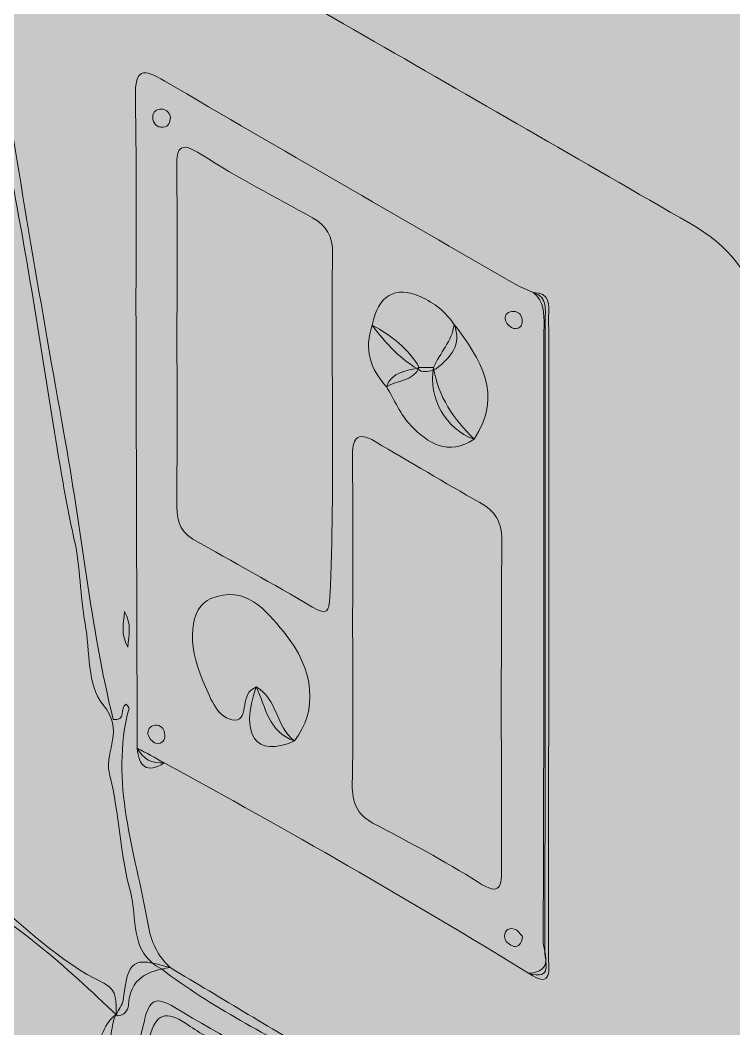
# Model space of a CAD drawing. Header units: inches. Extents: x -8 to 10100, y -1893 to 1161.
# Drawn here: x 733.8 to 784.5, y 130.5 to 202.2 of the extents above; entities that cross this region are included whole.
import ezdxf

# ---------------------------------------------------------------- set-up
doc = ezdxf.new("R2010")
doc.units = ezdxf.units.IN
doc.header["$MEASUREMENT"] = 0
doc.layers.add('Layer 10', color=7, linetype='Continuous')

# ---------------------------------------------------------------- blocks, each defined once
blk = doc.blocks.new('block 327')
at = {"layer": 'Layer 10', "true_color": 0xfefefe}
h = blk.add_hatch(color=7, dxfattribs=at)
h.dxf.hatch_style = 2
edge = h.paths.add_edge_path()
edge.add_spline(control_points=[(652.8, -36), (652.8, 48.375), (652.806, 132.75), (652.755, 217.124), (652.754, 218.733), (653.251, 218.91), (654.644, 218.909), (720.306, 218.876), (785.969, 218.874), (851.632, 218.916), (853.109, 218.917), (853.48, 218.61), (853.479, 217.089), (853.435, 133.351), (853.433, 49.613), (853.49, -34.125), (853.492, -35.858), (853.024, -36.04), (851.476, -36.039), (785.254, -35.994), (719.031, -36), (652.8, -36)], knot_values=[0, 0, 0, 0, 1, 1, 1, 2, 2, 2, 3, 3, 3, 4, 4, 4, 5, 5, 5, 6, 6, 6, 7, 7, 7, 7], degree=3, periodic=1)
at = {"layer": 'Layer 10', "true_color": 0x75767b}
h = blk.add_hatch(color=8, dxfattribs=at)
h.dxf.hatch_style = 2
edge = h.paths.add_edge_path()
edge.add_spline(control_points=[(819.936, 165.666), (826.703, 161.77), (833.469, 157.874), (840.237, 153.978), (842.421, 152.721), (843.306, 150.629), (843.872, 148.33), (840.572, 148.301), (838.178, 146.151), (835.449, 144.768), (833.366, 143.712), (831.664, 141.785), (829.054, 141.9), (828.846, 142.044), (828.716, 142.24), (828.659, 142.485), (828.622, 142.724), (828.635, 142.962), (828.689, 143.197), (829.651, 146.251), (829.542, 146.62), (826.788, 148.18), (823.107, 150.265), (819.512, 152.498), (815.786, 154.504), (813.921, 155.508), (813.773, 155.449), (813.742, 153.444), (813.699, 150.651), (813.75, 147.856), (813.724, 145.063), (813.712, 143.811), (814.215, 142.964), (815.274, 142.315), (817.111, 141.19), (819.083, 140.292), (820.828, 139.007), (821.015, 138.832), (821.159, 138.629), (821.271, 138.4), (821.478, 135.829), (820.482, 134.466), (818.086, 134.032), (817.214, 134.211), (816.438, 134.627), (815.711, 135.109), (814.273, 136.061), (813.766, 135.623), (813.776, 133.993), (813.807, 128.985), (813.788, 123.978), (813.787, 118.97), (813.787, 118.255), (813.877, 117.526), (813.772, 116.826), (813.239, 113.252), (814.15, 110.416), (817.69, 108.851), (818.216, 108.345), (818.686, 107.804), (818.897, 107.085), (819.168, 99.261), (819.214, 91.436), (818.883, 83.613), (817.745, 81.894), (816.887, 83.113), (815.986, 83.887), (815.087, 85.595), (813.681, 86.683), (811.87, 87.32), (809.665, 88.094), (807.845, 89.582), (805.811, 90.677), (804.872, 91.183), (803.976, 91.636), (802.878, 91.441), (797.355, 93.96), (792.326, 97.355), (787.082, 100.369), (785.794, 101.109), (784.241, 101.529), (783.419, 102.951), (782.246, 104.618), (780.396, 105.347), (778.725, 106.313), (777.648, 106.936), (776.415, 107.342), (775.842, 108.596), (775.535, 109.722), (776.006, 110.758), (776.244, 111.813), (776.548, 113.162), (776.577, 114.449), (775.745, 115.635), (775.102, 116.749), (773.887, 117.106), (772.9, 117.753), (772.246, 118.182), (771.394, 118.358), (771.2, 119.282), (771.37, 119.993), (771.24, 120.336), (770.455, 119.87), (769.794, 119.723), (769.257, 120.167), (768.64, 120.237), (764.169, 122.7), (759.935, 125.576), (755.339, 127.821), (751.452, 130.031), (747.428, 132.011), (743.858, 134.749), (741.545, 135.93), (742.177, 138.384), (741.648, 140.253), (740.892, 142.925), (740.874, 145.784), (740.19, 148.505), (740.112, 148.813), (740.212, 148.429), (740.146, 148.74), (739.819, 150.283), (741.264, 151.731), (739.694, 153.544), (738.561, 154.854), (738.804, 157.344), (738.433, 159.308), (738.061, 161.277), (738.121, 163.294), (737.668, 165.25), (737.216, 167.197), (736.877, 169.172), (736.552, 171.139), (735.511, 177.442), (734.584, 183.765), (733.384, 190.04), (732.066, 196.934), (731.106, 203.886), (729.88, 210.795), (729.718, 211.709), (729.037, 212.101), (728.645, 212.765), (728.504, 213.014), (728.494, 213.268), (728.613, 213.527), (729.255, 213.525), (729.868, 213.53), (730.348, 214.101), (731.76, 215.782), (733.276, 215.508), (735.016, 214.501), (750.48, 205.544), (765.976, 196.642), (781.451, 187.704), (784.039, 186.209), (785.942, 184.165), (786.265, 181.012), (786.898, 180.076), (786.716, 179.015), (786.717, 177.985), (786.718, 153.834), (786.719, 129.683), (786.72, 105.532), (786.721, 129.48), (786.72, 153.427), (786.724, 177.374), (786.725, 178.487), (786.581, 179.652), (787.69, 180.416), (789.719, 182.378), (791.68, 182.297), (794.098, 180.8), (800.191, 177.029), (806.443, 173.516), (812.631, 169.899), (813.223, 169.205), (812.901, 168.41), (812.903, 167.64), (812.909, 164.976), (815.32, 163.568), (817.657, 164.849), (818.374, 165.242), (818.902, 166.156), (819.936, 165.666)], knot_values=[0, 0, 0, 0, 1, 1, 1, 2, 2, 2, 3, 3, 3, 4, 4, 4, 5, 5, 5, 6, 6, 6, 7, 7, 7, 8, 8, 8, 9, 9, 9, 10, 10, 10, 11, 11, 11, 12, 12, 12, 13, 13, 13, 14, 14, 14, 15, 15, 15, 16, 16, 16, 17, 17, 17, 18, 18, 18, 19, 19, 19, 20, 20, 20, 21, 21, 21, 22, 22, 22, 23, 23, 23, 24, 24, 24, 25, 25, 25, 26, 26, 26, 27, 27, 27, 28, 28, 28, 29, 29, 29, 30, 30, 30, 31, 31, 31, 32, 32, 32, 33, 33, 33, 34, 34, 34, 35, 35, 35, 36, 36, 36, 37, 37, 37, 38, 38, 38, 39, 39, 39, 40, 40, 40, 41, 41, 41, 42, 42, 42, 43, 43, 43, 44, 44, 44, 45, 45, 45, 46, 46, 46, 47, 47, 47, 48, 48, 48, 49, 49, 49, 50, 50, 50, 51, 51, 51, 52, 52, 52, 53, 53, 53, 54, 54, 54, 55, 55, 55, 56, 56, 56, 57, 57, 57, 58, 58, 58, 59, 59, 59, 60, 60, 60, 61, 61, 61, 61], degree=3, periodic=1)
at = {"layer": 'Layer 10', "true_color": 0x6c6d71}
h = blk.add_hatch(color=8, dxfattribs=at)
h.dxf.hatch_style = 2
edge = h.paths.add_edge_path()
edge.add_spline(control_points=[(728.653, 140.588), (729.157, 141.462), (729.119, 142.421), (729.119, 143.383), (729.111, 165.531), (729.103, 187.679), (729.127, 209.827), (729.128, 210.968), (728.901, 212.037), (728.65, 213.121), (729.999, 212.642), (730.518, 211.791), (730.62, 210.261), (730.857, 206.716), (731.767, 203.243), (732.347, 199.74), (733.834, 190.763), (735.302, 181.776), (736.932, 172.827), (738.164, 166.06), (738.795, 159.191), (740.424, 152.484), (741.371, 152.305), (740.872, 153.343), (741.357, 153.56), (741.425, 153.468), (741.574, 153.35), (741.555, 153.278), (740.147, 148.023), (742.002, 143.094), (742.878, 138.034), (743.122, 136.625), (743.565, 135.725), (744.471, 134.846), (742.882, 134.627), (741.602, 134.089), (741.517, 132.176), (741.5, 131.777), (741.192, 131.466), (740.732, 131.416), (737.04, 134.913), (733.329, 138.386), (728.653, 140.588)], knot_values=[0, 0, 0, 0, 1, 1, 1, 2, 2, 2, 3, 3, 3, 4, 4, 4, 5, 5, 5, 6, 6, 6, 7, 7, 7, 8, 8, 8, 9, 9, 9, 10, 10, 10, 11, 11, 11, 12, 12, 12, 13, 13, 13, 14, 14, 14, 14], degree=3, periodic=1)
at = {"layer": 'Layer 10', "true_color": 0xfaf9f9}
h = blk.add_hatch(color=7, dxfattribs=at)
h.dxf.hatch_style = 2
edge = h.paths.add_edge_path()
edge.add_spline(control_points=[(769.932, 134.449), (761.449, 139.675), (752.802, 144.618), (744.061, 149.398), (743.194, 149.338), (742.531, 149.651), (742.134, 150.452), (742.105, 160.518), (742.072, 170.585), (742.049, 180.651), (742.037, 186.005), (742.103, 191.36), (742.007, 196.712), (741.97, 198.764), (742.528, 198.772), (744.099, 197.85), (752.364, 192.997), (760.672, 188.219), (768.971, 183.424), (769.38, 183.187), (769.834, 183.029), (770.267, 182.835), (771.326, 182.494), (771.106, 181.598), (771.106, 180.83), (771.114, 165.871), (771.121, 150.911), (771.084, 135.951), (771.083, 135.313), (771.675, 133.89), (769.932, 134.449)], knot_values=[0, 0, 0, 0, 1, 1, 1, 2, 2, 2, 3, 3, 3, 4, 4, 4, 5, 5, 5, 6, 6, 6, 7, 7, 7, 8, 8, 8, 9, 9, 9, 10, 10, 10, 10], degree=3, periodic=1)
at = {"layer": 'Layer 10', "true_color": 0x494a4e}
h = blk.add_hatch(color=251, dxfattribs=at)
h.dxf.hatch_style = 2
edge = h.paths.add_edge_path()
edge.add_spline(control_points=[(744.497, 195.259), (744.463, 194.93), (744.386, 194.61), (743.988, 194.578), (743.499, 194.54), (743.257, 194.85), (743.238, 195.29), (743.221, 195.672), (743.532, 195.869), (743.86, 195.861), (744.192, 195.852), (744.434, 195.62), (744.497, 195.259)], knot_values=[0, 0, 0, 0, 1, 1, 1, 2, 2, 2, 3, 3, 3, 4, 4, 4, 4], degree=3, periodic=1)
at = {"layer": 'Layer 10', "true_color": 0xe1e0df}
h = blk.add_hatch(color=254, dxfattribs=at)
h.dxf.hatch_style = 2
edge = h.paths.add_edge_path()
edge.add_spline(control_points=[(744.96, 179.521), (744.96, 183.521), (744.979, 187.521), (744.95, 191.521), (744.94, 192.935), (744.977, 193.743), (746.715, 192.621), (749.245, 190.987), (751.94, 189.608), (754.578, 188.144), (755.595, 187.58), (756.027, 186.783), (756.009, 185.606), (755.888, 177.471), (756.194, 169.332), (755.824, 161.196), (755.775, 160.125), (755.62, 159.862), (754.596, 160.465), (751.787, 162.119), (748.927, 163.687), (746.094, 165.302), (745.039, 165.904), (744.939, 166.904), (744.948, 168.001), (744.98, 171.841), (744.96, 175.681), (744.96, 179.521)], knot_values=[0, 0, 0, 0, 1, 1, 1, 2, 2, 2, 3, 3, 3, 4, 4, 4, 5, 5, 5, 6, 6, 6, 7, 7, 7, 8, 8, 8, 9, 9, 9, 9], degree=3, periodic=1)
at = {"layer": 'Layer 10', "true_color": 0x4b6672}
h = blk.add_hatch(color=157, dxfattribs=at)
h.dxf.hatch_style = 2
edge = h.paths.add_edge_path()
edge.add_spline(control_points=[(758.834, 180.494), (759.225, 182.602), (760.454, 183.348), (762.286, 182.513), (763.231, 182.083), (764.057, 181.449), (764.646, 180.559), (765.232, 179.096), (764.39, 178.214), (763.366, 177.404), (763.03, 177.238), (762.674, 177.186), (762.304, 177.238), (760.879, 178.034), (759.785, 179.189), (758.834, 180.494)], knot_values=[0, 0, 0, 0, 1, 1, 1, 2, 2, 2, 3, 3, 3, 4, 4, 4, 5, 5, 5, 5], degree=3, periodic=1)
at = {"layer": 'Layer 10', "true_color": 0x78777c}
h = blk.add_hatch(color=8, dxfattribs=at)
h.dxf.hatch_style = 2
edge = h.paths.add_edge_path()
edge.add_spline(control_points=[(769.932, 134.449), (771.796, 134.523), (770.965, 135.969), (770.969, 136.767), (771.026, 149.243), (771.01, 161.72), (771.012, 174.197), (771.012, 176.277), (770.992, 178.356), (771.029, 180.435), (771.045, 181.34), (771.044, 182.2), (770.268, 182.835), (771.494, 182.822), (771.36, 181.921), (771.36, 181.132), (771.364, 165.96), (771.369, 150.788), (771.344, 135.616), (771.342, 134.818), (771.704, 133.252), (769.932, 134.449)], knot_values=[0, 0, 0, 0, 1, 1, 1, 2, 2, 2, 3, 3, 3, 4, 4, 4, 5, 5, 5, 6, 6, 6, 7, 7, 7, 7], degree=3, periodic=1)
at = {"layer": 'Layer 10', "true_color": 0x3e3e40}
h = blk.add_hatch(color=250, dxfattribs=at)
h.dxf.hatch_style = 2
edge = h.paths.add_edge_path()
edge.add_spline(control_points=[(768.754, 181.476), (769.101, 181.501), (769.37, 181.374), (769.453, 181.023), (769.56, 180.57), (769.379, 180.212), (768.895, 180.269), (768.666, 180.296), (768.377, 180.603), (768.29, 180.846), (768.179, 181.155), (768.363, 181.439), (768.754, 181.476)], knot_values=[0, 0, 0, 0, 1, 1, 1, 2, 2, 2, 3, 3, 3, 4, 4, 4, 4], degree=3, periodic=1)
at = {"layer": 'Layer 10', "true_color": 0xce8253}
h = blk.add_hatch(color=23, dxfattribs=at)
h.dxf.hatch_style = 2
edge = h.paths.add_edge_path()
edge.add_spline(control_points=[(762.166, 177.497), (761.704, 176.509), (760.617, 176.584), (759.84, 176.133), (758.673, 177.394), (758.225, 178.822), (758.834, 180.494), (760.187, 179.764), (761.387, 178.865), (762.166, 177.497)], knot_values=[0, 0, 0, 0, 1, 1, 1, 2, 2, 2, 3, 3, 3, 3], degree=3, periodic=1)
at = {"layer": 'Layer 10', "true_color": 0xdf7c88}
h = blk.add_hatch(color=243, dxfattribs=at)
h.dxf.hatch_style = 2
edge = h.paths.add_edge_path()
edge.add_spline(control_points=[(763.18, 177.494), (763.633, 178.532), (764.499, 179.372), (764.646, 180.558), (766.541, 178.084), (768.159, 175.561), (766.06, 172.394), (764.06, 173.085), (762.776, 175.359), (763.18, 177.494)], knot_values=[0, 0, 0, 0, 1, 1, 1, 2, 2, 2, 3, 3, 3, 3], degree=3, periodic=1)
at = {"layer": 'Layer 10', "true_color": 0xded9d6}
h = blk.add_hatch(color=254, dxfattribs=at)
h.dxf.hatch_style = 2
edge = h.paths.add_edge_path()
edge.add_spline(control_points=[(763.18, 177.494), (763.491, 175.427), (764.638, 173.832), (766.06, 172.393), (764.241, 171.202), (762.79, 172.098), (761.576, 173.364), (760.838, 174.133), (760.409, 175.2), (759.84, 176.133), (760.236, 177.235), (761.279, 177.233), (762.166, 177.497), (762.504, 177.496), (762.842, 177.495), (763.18, 177.494)], knot_values=[0, 0, 0, 0, 1, 1, 1, 2, 2, 2, 3, 3, 3, 4, 4, 4, 5, 5, 5, 5], degree=3, periodic=1)
at = {"layer": 'Layer 10', "true_color": 0xe1e0df}
h = blk.add_hatch(color=254, dxfattribs=at)
h.dxf.hatch_style = 2
edge = h.paths.add_edge_path()
edge.add_spline(control_points=[(757.438, 159.36), (757.439, 163.279), (757.46, 167.199), (757.427, 171.118), (757.416, 172.378), (757.673, 173.036), (759.034, 172.236), (761.508, 170.782), (763.97, 169.307), (766.47, 167.9), (767.552, 167.291), (768.045, 166.54), (768.035, 165.231), (767.977, 157.473), (767.999, 149.714), (768.012, 141.955), (768.014, 140.667), (767.995, 139.862), (766.355, 140.911), (763.949, 142.45), (761.407, 143.782), (758.881, 145.123), (757.725, 145.736), (757.392, 146.587), (757.413, 147.842), (757.478, 151.68), (757.437, 155.52), (757.438, 159.36)], knot_values=[0, 0, 0, 0, 1, 1, 1, 2, 2, 2, 3, 3, 3, 4, 4, 4, 5, 5, 5, 6, 6, 6, 7, 7, 7, 8, 8, 8, 9, 9, 9, 9], degree=3, periodic=1)
at = {"layer": 'Layer 10', "true_color": 0x3e646f}
h = blk.add_hatch(color=157, dxfattribs=at)
h.dxf.hatch_style = 2
edge = h.paths.add_edge_path()
edge.add_spline(control_points=[(750.589, 154.806), (750.523, 154.763), (750.46, 154.711), (750.389, 154.678), (749.4, 154.222), (750.164, 152.205), (748.856, 152.468), (747.755, 152.689), (747.28, 154.14), (746.8, 155.233), (745.649, 157.852), (745.824, 160.45), (747.376, 161.078), (749.815, 162.066), (751.237, 160.286), (752.543, 158.703), (754.759, 156.013), (754.98, 153.086), (753.297, 150.955), (751.458, 151.58), (751.26, 153.359), (750.589, 154.806)], knot_values=[0, 0, 0, 0, 1, 1, 1, 2, 2, 2, 3, 3, 3, 4, 4, 4, 5, 5, 5, 6, 6, 6, 7, 7, 7, 7], degree=3, periodic=1)
at = {"layer": 'Layer 10', "true_color": 0x6c6d71}
h = blk.add_hatch(color=8, dxfattribs=at)
h.dxf.hatch_style = 2
edge = h.paths.add_edge_path()
edge.add_spline(control_points=[(741.241, 160.162), (741.742, 159.199), (741.552, 158.548), (741.46, 157.628), (740.948, 158.561), (741.164, 159.211), (741.241, 160.162)], knot_values=[0, 0, 0, 0, 1, 1, 1, 2, 2, 2, 2], degree=3, periodic=1)
at = {"layer": 'Layer 10', "true_color": 0xdd825e}
h = blk.add_hatch(color=23, dxfattribs=at)
h.dxf.hatch_style = 2
edge = h.paths.add_edge_path()
edge.add_spline(control_points=[(750.589, 154.806), (752.089, 153.942), (751.992, 151.952), (753.302, 150.957), (750.534, 149.722), (749.401, 151.401), (750.589, 154.806)], knot_values=[0, 0, 0, 0, 1, 1, 1, 2, 2, 2, 2], degree=3, periodic=1)
at = {"layer": 'Layer 10', "true_color": 0x555558}
h = blk.add_hatch(color=251, dxfattribs=at)
h.dxf.hatch_style = 2
edge = h.paths.add_edge_path()
edge.add_spline(control_points=[(743.423, 152.085), (743.798, 152.083), (744.017, 151.855), (744.081, 151.524), (744.172, 151.051), (743.94, 150.708), (743.456, 150.8), (743.228, 150.844), (742.944, 151.186), (742.898, 151.433), (742.846, 151.713), (743.03, 152.039), (743.423, 152.085)], knot_values=[0, 0, 0, 0, 1, 1, 1, 2, 2, 2, 3, 3, 3, 4, 4, 4, 4], degree=3, periodic=1)
at = {"layer": 'Layer 10', "true_color": 0x6c6d71}
h = blk.add_hatch(color=8, dxfattribs=at)
h.dxf.hatch_style = 2
edge = h.paths.add_edge_path()
edge.add_spline(control_points=[(742.134, 150.452), (742.776, 150.1), (743.418, 149.749), (744.061, 149.398), (742.798, 148.614), (742.255, 149.148), (742.134, 150.452)], knot_values=[0, 0, 0, 0, 1, 1, 1, 2, 2, 2, 2], degree=3, periodic=1)
at = {"layer": 'Layer 10', "true_color": 0xfefefe}
h = blk.add_hatch(color=7, dxfattribs=at)
h.dxf.hatch_style = 2
edge = h.paths.add_edge_path()
edge.add_spline(control_points=[(740.645, 131.514), (740.076, 130.596), (740.603, 129.194), (739.351, 128.576), (738.888, 128.416), (738.68, 127.947), (738.292, 127.694), (733.289, 125.969), (728.772, 123.228), (724.066, 120.882), (720.938, 118.532), (718.587, 119.267), (716.851, 122.655), (716.573, 123.198), (715.865, 123.458), (715.753, 123.831), (716.031, 123.207), (716.911, 122.745), (717.456, 122.001), (717.911, 121.381), (718.17, 120.71), (717.672, 120.027), (717.127, 119.28), (716.35, 119.192), (715.538, 119.552), (714.508, 120.009), (713.617, 120.709), (712.811, 121.462), (710.573, 123.55), (708.043, 125.266), (705.273, 126.424), (703.551, 127.145), (704.707, 128.784), (703.658, 129.515), (703.17, 130.498), (703.835, 130.987), (704.527, 131.371), (706.167, 132.279), (707.83, 133.159), (709.806, 132.995), (712.655, 132.032), (715.181, 132.958), (717.631, 134.333), (717.802, 135.968), (718.743, 136.922), (720.212, 137.601), (721.647, 138.263), (723.038, 139.073), (724.327, 139.988), (725.713, 140.973), (727.085, 141.293), (728.653, 140.588), (729.724, 141.112), (730.529, 140.738), (731.412, 140.015), (734.103, 137.808), (736.561, 135.27), (739.758, 133.745), (740.812, 133.242), (740.592, 132.352), (740.645, 131.514)], knot_values=[0, 0, 0, 0, 1, 1, 1, 2, 2, 2, 3, 3, 3, 4, 4, 4, 5, 5, 5, 6, 6, 6, 7, 7, 7, 8, 8, 8, 9, 9, 9, 10, 10, 10, 11, 11, 11, 12, 12, 12, 13, 13, 13, 14, 14, 14, 15, 15, 15, 16, 16, 16, 17, 17, 17, 18, 18, 18, 19, 19, 19, 20, 20, 20, 20], degree=3, periodic=1)
at = {"layer": 'Layer 10', "true_color": 0x474849}
h = blk.add_hatch(color=251, dxfattribs=at)
h.dxf.hatch_style = 2
edge = h.paths.add_edge_path()
edge.add_spline(control_points=[(769.498, 137.071), (769.446, 136.551), (769.22, 136.277), (768.88, 136.359), (768.627, 136.42), (768.291, 136.696), (768.242, 136.929), (768.147, 137.374), (768.434, 137.72), (768.92, 137.591), (769.17, 137.524), (769.353, 137.209), (769.498, 137.071)], knot_values=[0, 0, 0, 0, 1, 1, 1, 2, 2, 2, 3, 3, 3, 4, 4, 4, 4], degree=3, periodic=1)
at = {"layer": 'Layer 10', "true_color": 0x313132}
h = blk.add_hatch(color=250, dxfattribs=at)
h.dxf.hatch_style = 2
edge = h.paths.add_edge_path()
edge.add_spline(control_points=[(740.645, 131.514), (740.813, 131.855), (741.085, 132.181), (741.131, 132.537), (741.501, 135.428), (741.787, 135.637), (744.471, 134.846), (748.169, 132.632), (751.867, 130.419), (755.564, 128.205), (756.537, 127.306), (756.841, 126.484), (755.298, 125.875), (752.569, 126.224), (750.615, 128.189), (748.245, 129.294), (747.31, 129.73), (746.432, 130.311), (745.569, 130.888), (744.229, 131.784), (743.425, 131.603), (743.02, 129.913), (741.548, 123.774), (739.916, 117.674), (738.502, 111.519), (738.188, 110.155), (738.636, 109.435), (739.79, 108.833), (741.419, 107.983), (742.963, 106.977), (744.548, 106.046), (748.825, 103.594), (753.071, 101.089), (757.332, 98.609), (758.217, 98.094), (759.188, 97.658), (759.651, 96.639), (759.477, 95.271), (760.468, 94.749), (761.386, 94.08), (762.139, 93.532), (763.242, 92.708), (761.235, 92.274), (756.955, 93.876), (753.343, 96.695), (749.338, 98.801), (744.693, 101.244), (740.317, 104.117), (736.136, 107.293), (735.46, 107.897), (735.061, 108.657), (734.874, 109.537), (734.655, 111.343), (735.599, 112.922), (735.87, 114.634), (736.238, 115.916), (736.397, 117.247), (736.751, 118.533), (736.956, 119.226), (737.154, 119.92), (737.273, 120.635), (737.568, 121.692), (737.603, 122.793), (737.816, 123.864), (738.227, 125.396), (738.404, 126.981), (738.861, 128.503), (739.569, 129.438), (739.588, 130.785), (740.645, 131.514)], knot_values=[0, 0, 0, 0, 1, 1, 1, 2, 2, 2, 3, 3, 3, 4, 4, 4, 5, 5, 5, 6, 6, 6, 7, 7, 7, 8, 8, 8, 9, 9, 9, 10, 10, 10, 11, 11, 11, 12, 12, 12, 13, 13, 13, 14, 14, 14, 15, 15, 15, 16, 16, 16, 17, 17, 17, 18, 18, 18, 19, 19, 19, 20, 20, 20, 21, 21, 21, 22, 22, 22, 23, 23, 23, 23], degree=3, periodic=1)
at = {"layer": 'Layer 10', "true_color": 0xe9e9e8}
h = blk.add_hatch(color=254, dxfattribs=at)
h.dxf.hatch_style = 2
edge = h.paths.add_edge_path()
edge.add_spline(control_points=[(767.459, 118.919), (767.463, 118.803), (767.487, 118.69), (767.529, 118.582), (767.916, 118.294), (768.379, 118.003), (768.136, 117.434), (767.885, 116.847), (767.352, 117.02), (766.894, 117.135), (766.347, 117.273), (765.847, 117.534), (765.358, 117.807), (759.992, 120.799), (754.674, 123.873), (749.435, 127.082), (748.584, 127.603), (747.829, 128.157), (746.83, 127.496), (744.179, 127.995), (744.166, 127.998), (743.629, 125.361), (742.852, 121.542), (741.517, 117.863), (740.879, 114.001), (740.648, 112.605), (740.871, 111.761), (742.093, 111.029), (748.103, 107.431), (754.164, 103.921), (760.196, 100.363), (762.077, 99.254), (764.212, 98.47), (765.719, 96.766), (765.643, 96.185), (765.446, 95.649), (765.675, 95.005), (766.05, 93.951), (765.293, 93.699), (764.437, 93.632), (763.581, 93.716), (762.872, 94.051), (762.406, 94.806), (762.071, 96.04), (761.211, 96.808), (760.172, 97.487), (755.828, 100.323), (751.265, 102.778), (746.736, 105.293), (746.008, 105.697), (745.284, 105.963), (744.469, 105.567), (742.52, 106.64), (740.596, 107.761), (738.613, 108.766), (737.513, 109.323), (737.479, 110.019), (737.753, 111.101), (739.433, 117.746), (741.075, 124.401), (742.642, 131.073), (742.999, 132.589), (743.433, 132.842), (744.815, 132.008), (748.154, 129.992), (751.586, 128.131), (754.981, 126.208), (759.14, 123.778), (763.3, 121.349), (767.459, 118.919)], knot_values=[0, 0, 0, 0, 1, 1, 1, 2, 2, 2, 3, 3, 3, 4, 4, 4, 5, 5, 5, 6, 6, 6, 7, 7, 7, 8, 8, 8, 9, 9, 9, 10, 10, 10, 11, 11, 11, 12, 12, 12, 13, 13, 13, 14, 14, 14, 15, 15, 15, 16, 16, 16, 17, 17, 17, 18, 18, 18, 19, 19, 19, 20, 20, 20, 21, 21, 21, 22, 22, 22, 23, 23, 23, 23], degree=3, periodic=1)
at = {"layer": 'Layer 10', "lineweight": 0}
for points, knots in [([(652.8, -36), (652.8, 48.375), (652.806, 132.75), (652.755, 217.124), (652.754, 218.733), (653.251, 218.91), (654.644, 218.909), (720.306, 218.876), (785.969, 218.874), (851.632, 218.916), (853.109, 218.917), (853.48, 218.61), (853.479, 217.089), (853.435, 133.351), (853.433, 49.613), (853.49, -34.125), (853.492, -35.858), (853.024, -36.04), (851.476, -36.039), (785.254, -35.994), (719.031, -36), (652.8, -36)], [0, 0, 0, 0, 1, 1, 1, 2, 2, 2, 3, 3, 3, 4, 4, 4, 5, 5, 5, 6, 6, 6, 7, 7, 7, 7]), ([(819.936, 165.666), (826.703, 161.77), (833.469, 157.874), (840.237, 153.978), (842.421, 152.721), (843.306, 150.629), (843.872, 148.33), (840.572, 148.301), (838.178, 146.151), (835.449, 144.768), (833.366, 143.712), (831.664, 141.785), (829.054, 141.9), (828.846, 142.044), (828.716, 142.24), (828.659, 142.485), (828.622, 142.724), (828.635, 142.962), (828.689, 143.197), (829.651, 146.251), (829.542, 146.62), (826.788, 148.18), (823.107, 150.265), (819.512, 152.498), (815.786, 154.504), (813.921, 155.508), (813.773, 155.449), (813.742, 153.444), (813.699, 150.651), (813.75, 147.856), (813.724, 145.063), (813.712, 143.811), (814.215, 142.964), (815.274, 142.315), (817.111, 141.19), (819.083, 140.292), (820.828, 139.007), (821.015, 138.832), (821.159, 138.629), (821.271, 138.4), (821.478, 135.829), (820.482, 134.466), (818.086, 134.032), (817.214, 134.211), (816.438, 134.627), (815.711, 135.109), (814.273, 136.061), (813.766, 135.623), (813.776, 133.993), (813.807, 128.985), (813.788, 123.978), (813.787, 118.97), (813.787, 118.255), (813.877, 117.526), (813.772, 116.826), (813.239, 113.252), (814.15, 110.416), (817.69, 108.851), (818.216, 108.345), (818.686, 107.804), (818.897, 107.085), (819.168, 99.261), (819.214, 91.436), (818.883, 83.613), (817.745, 81.894), (816.887, 83.113), (815.986, 83.887), (815.087, 85.595), (813.681, 86.683), (811.87, 87.32), (809.665, 88.094), (807.845, 89.582), (805.811, 90.677), (804.872, 91.183), (803.976, 91.636), (802.878, 91.441), (797.355, 93.96), (792.326, 97.355), (787.082, 100.369), (785.794, 101.109), (784.241, 101.529), (783.419, 102.951), (782.246, 104.618), (780.396, 105.347), (778.725, 106.313), (777.648, 106.936), (776.415, 107.342), (775.842, 108.596), (775.535, 109.722), (776.006, 110.758), (776.244, 111.813), (776.548, 113.162), (776.577, 114.449), (775.745, 115.635), (775.102, 116.749), (773.887, 117.106), (772.9, 117.753), (772.246, 118.182), (771.394, 118.358), (771.2, 119.282), (771.37, 119.993), (771.24, 120.336), (770.455, 119.87), (769.794, 119.723), (769.257, 120.167), (768.64, 120.237), (764.169, 122.7), (759.935, 125.576), (755.339, 127.821), (751.452, 130.031), (747.428, 132.011), (743.858, 134.749), (741.545, 135.93), (742.177, 138.384), (741.648, 140.253), (740.892, 142.925), (740.874, 145.784), (740.19, 148.505), (740.112, 148.813), (740.212, 148.429), (740.146, 148.74), (739.819, 150.283), (741.264, 151.731), (739.694, 153.544), (738.561, 154.854), (738.804, 157.344), (738.433, 159.308), (738.061, 161.277), (738.121, 163.294), (737.668, 165.25), (737.216, 167.197), (736.877, 169.172), (736.552, 171.139), (735.511, 177.442), (734.584, 183.765), (733.384, 190.04), (732.066, 196.934), (731.106, 203.886), (729.88, 210.795), (729.718, 211.709), (729.037, 212.101), (728.645, 212.765), (728.504, 213.014), (728.494, 213.268), (728.613, 213.527), (729.255, 213.525), (729.868, 213.53), (730.348, 214.101), (731.76, 215.782), (733.276, 215.508), (735.016, 214.501), (750.48, 205.544), (765.976, 196.642), (781.451, 187.704), (784.039, 186.209), (785.942, 184.165), (786.265, 181.012), (786.898, 180.076), (786.716, 179.015), (786.717, 177.985), (786.718, 153.834), (786.719, 129.683), (786.72, 105.532), (786.721, 129.48), (786.72, 153.427), (786.724, 177.374), (786.725, 178.487), (786.581, 179.652), (787.69, 180.416), (789.719, 182.378), (791.68, 182.297), (794.098, 180.8), (800.191, 177.029), (806.443, 173.516), (812.631, 169.899), (813.223, 169.205), (812.901, 168.41), (812.903, 167.64), (812.909, 164.976), (815.32, 163.568), (817.657, 164.849), (818.374, 165.242), (818.902, 166.156), (819.936, 165.666)], [0, 0, 0, 0, 1, 1, 1, 2, 2, 2, 3, 3, 3, 4, 4, 4, 5, 5, 5, 6, 6, 6, 7, 7, 7, 8, 8, 8, 9, 9, 9, 10, 10, 10, 11, 11, 11, 12, 12, 12, 13, 13, 13, 14, 14, 14, 15, 15, 15, 16, 16, 16, 17, 17, 17, 18, 18, 18, 19, 19, 19, 20, 20, 20, 21, 21, 21, 22, 22, 22, 23, 23, 23, 24, 24, 24, 25, 25, 25, 26, 26, 26, 27, 27, 27, 28, 28, 28, 29, 29, 29, 30, 30, 30, 31, 31, 31, 32, 32, 32, 33, 33, 33, 34, 34, 34, 35, 35, 35, 36, 36, 36, 37, 37, 37, 38, 38, 38, 39, 39, 39, 40, 40, 40, 41, 41, 41, 42, 42, 42, 43, 43, 43, 44, 44, 44, 45, 45, 45, 46, 46, 46, 47, 47, 47, 48, 48, 48, 49, 49, 49, 50, 50, 50, 51, 51, 51, 52, 52, 52, 53, 53, 53, 54, 54, 54, 55, 55, 55, 56, 56, 56, 57, 57, 57, 58, 58, 58, 59, 59, 59, 60, 60, 60, 61, 61, 61, 61]), ([(728.653, 140.588), (729.157, 141.462), (729.119, 142.421), (729.119, 143.383), (729.111, 165.531), (729.103, 187.679), (729.127, 209.827), (729.128, 210.968), (728.901, 212.037), (728.65, 213.121), (729.999, 212.642), (730.518, 211.791), (730.62, 210.261), (730.857, 206.716), (731.767, 203.243), (732.347, 199.74), (733.834, 190.763), (735.302, 181.776), (736.932, 172.827), (738.164, 166.06), (738.795, 159.191), (740.424, 152.484), (741.371, 152.305), (740.872, 153.343), (741.357, 153.56), (741.425, 153.468), (741.574, 153.35), (741.555, 153.278), (740.147, 148.023), (742.002, 143.094), (742.878, 138.034), (743.122, 136.625), (743.565, 135.725), (744.471, 134.846), (742.882, 134.627), (741.602, 134.089), (741.517, 132.176), (741.5, 131.777), (741.192, 131.466), (740.732, 131.416), (737.04, 134.913), (733.329, 138.386), (728.653, 140.588)], [0, 0, 0, 0, 1, 1, 1, 2, 2, 2, 3, 3, 3, 4, 4, 4, 5, 5, 5, 6, 6, 6, 7, 7, 7, 8, 8, 8, 9, 9, 9, 10, 10, 10, 11, 11, 11, 12, 12, 12, 13, 13, 13, 14, 14, 14, 14]), ([(769.932, 134.449), (761.449, 139.675), (752.802, 144.618), (744.061, 149.398), (743.194, 149.338), (742.531, 149.651), (742.134, 150.452), (742.105, 160.518), (742.072, 170.585), (742.049, 180.651), (742.037, 186.005), (742.103, 191.36), (742.007, 196.712), (741.97, 198.764), (742.528, 198.772), (744.099, 197.85), (752.364, 192.997), (760.672, 188.219), (768.971, 183.424), (769.38, 183.187), (769.834, 183.029), (770.267, 182.835), (771.326, 182.494), (771.106, 181.598), (771.106, 180.83), (771.114, 165.871), (771.121, 150.911), (771.084, 135.951), (771.083, 135.313), (771.675, 133.89), (769.932, 134.449)], [0, 0, 0, 0, 1, 1, 1, 2, 2, 2, 3, 3, 3, 4, 4, 4, 5, 5, 5, 6, 6, 6, 7, 7, 7, 8, 8, 8, 9, 9, 9, 10, 10, 10, 10]), ([(744.497, 195.259), (744.463, 194.93), (744.386, 194.61), (743.988, 194.578), (743.499, 194.54), (743.257, 194.85), (743.238, 195.29), (743.221, 195.672), (743.532, 195.869), (743.86, 195.861), (744.192, 195.852), (744.434, 195.62), (744.497, 195.259)], [0, 0, 0, 0, 1, 1, 1, 2, 2, 2, 3, 3, 3, 4, 4, 4, 4]), ([(744.96, 179.521), (744.96, 183.521), (744.979, 187.521), (744.95, 191.521), (744.94, 192.935), (744.977, 193.743), (746.715, 192.621), (749.245, 190.987), (751.94, 189.608), (754.578, 188.144), (755.595, 187.58), (756.027, 186.783), (756.009, 185.606), (755.888, 177.471), (756.194, 169.332), (755.824, 161.196), (755.775, 160.125), (755.62, 159.862), (754.596, 160.465), (751.787, 162.119), (748.927, 163.687), (746.094, 165.302), (745.039, 165.904), (744.939, 166.904), (744.948, 168.001), (744.98, 171.841), (744.96, 175.681), (744.96, 179.521)], [0, 0, 0, 0, 1, 1, 1, 2, 2, 2, 3, 3, 3, 4, 4, 4, 5, 5, 5, 6, 6, 6, 7, 7, 7, 8, 8, 8, 9, 9, 9, 9]), ([(758.834, 180.494), (759.225, 182.602), (760.454, 183.348), (762.286, 182.513), (763.231, 182.083), (764.057, 181.449), (764.646, 180.559), (765.232, 179.096), (764.39, 178.214), (763.366, 177.404), (763.03, 177.238), (762.674, 177.186), (762.304, 177.238), (760.879, 178.034), (759.785, 179.189), (758.834, 180.494)], [0, 0, 0, 0, 1, 1, 1, 2, 2, 2, 3, 3, 3, 4, 4, 4, 5, 5, 5, 5]), ([(769.932, 134.449), (771.796, 134.523), (770.965, 135.969), (770.969, 136.767), (771.026, 149.243), (771.01, 161.72), (771.012, 174.197), (771.012, 176.277), (770.992, 178.356), (771.029, 180.435), (771.045, 181.34), (771.044, 182.2), (770.268, 182.835), (771.494, 182.822), (771.36, 181.921), (771.36, 181.132), (771.364, 165.96), (771.369, 150.788), (771.344, 135.616), (771.342, 134.818), (771.704, 133.252), (769.932, 134.449)], [0, 0, 0, 0, 1, 1, 1, 2, 2, 2, 3, 3, 3, 4, 4, 4, 5, 5, 5, 6, 6, 6, 7, 7, 7, 7]), ([(768.754, 181.476), (769.101, 181.501), (769.37, 181.374), (769.453, 181.023), (769.56, 180.57), (769.379, 180.212), (768.895, 180.269), (768.666, 180.296), (768.377, 180.603), (768.29, 180.846), (768.179, 181.155), (768.363, 181.439), (768.754, 181.476)], [0, 0, 0, 0, 1, 1, 1, 2, 2, 2, 3, 3, 3, 4, 4, 4, 4]), ([(762.166, 177.497), (761.704, 176.509), (760.617, 176.584), (759.84, 176.133), (758.673, 177.394), (758.225, 178.822), (758.834, 180.494), (760.187, 179.764), (761.387, 178.865), (762.166, 177.497)], [0, 0, 0, 0, 1, 1, 1, 2, 2, 2, 3, 3, 3, 3]), ([(763.18, 177.494), (763.633, 178.532), (764.499, 179.372), (764.646, 180.558), (766.541, 178.084), (768.159, 175.561), (766.06, 172.394), (764.06, 173.085), (762.776, 175.359), (763.18, 177.494)], [0, 0, 0, 0, 1, 1, 1, 2, 2, 2, 3, 3, 3, 3]), ([(763.18, 177.494), (763.491, 175.427), (764.638, 173.832), (766.06, 172.393), (764.241, 171.202), (762.79, 172.098), (761.576, 173.364), (760.838, 174.133), (760.409, 175.2), (759.84, 176.133), (760.236, 177.235), (761.279, 177.233), (762.166, 177.497), (762.504, 177.496), (762.842, 177.495), (763.18, 177.494)], [0, 0, 0, 0, 1, 1, 1, 2, 2, 2, 3, 3, 3, 4, 4, 4, 5, 5, 5, 5]), ([(757.438, 159.36), (757.439, 163.279), (757.46, 167.199), (757.427, 171.118), (757.416, 172.378), (757.673, 173.036), (759.034, 172.236), (761.508, 170.782), (763.97, 169.307), (766.47, 167.9), (767.552, 167.291), (768.045, 166.54), (768.035, 165.231), (767.977, 157.473), (767.999, 149.714), (768.012, 141.955), (768.014, 140.667), (767.995, 139.862), (766.355, 140.911), (763.949, 142.45), (761.407, 143.782), (758.881, 145.123), (757.725, 145.736), (757.392, 146.587), (757.413, 147.842), (757.478, 151.68), (757.437, 155.52), (757.438, 159.36)], [0, 0, 0, 0, 1, 1, 1, 2, 2, 2, 3, 3, 3, 4, 4, 4, 5, 5, 5, 6, 6, 6, 7, 7, 7, 8, 8, 8, 9, 9, 9, 9]), ([(750.589, 154.806), (750.523, 154.763), (750.46, 154.711), (750.389, 154.678), (749.4, 154.222), (750.164, 152.205), (748.856, 152.468), (747.755, 152.689), (747.28, 154.14), (746.8, 155.233), (745.649, 157.852), (745.824, 160.45), (747.376, 161.078), (749.815, 162.066), (751.237, 160.286), (752.543, 158.703), (754.759, 156.013), (754.98, 153.086), (753.297, 150.955), (751.458, 151.58), (751.26, 153.359), (750.589, 154.806)], [0, 0, 0, 0, 1, 1, 1, 2, 2, 2, 3, 3, 3, 4, 4, 4, 5, 5, 5, 6, 6, 6, 7, 7, 7, 7]), ([(741.241, 160.162), (741.742, 159.199), (741.552, 158.548), (741.46, 157.628), (740.948, 158.561), (741.164, 159.211), (741.241, 160.162)], [0, 0, 0, 0, 1, 1, 1, 2, 2, 2, 2]), ([(750.589, 154.806), (752.089, 153.942), (751.992, 151.952), (753.302, 150.957), (750.534, 149.722), (749.401, 151.401), (750.589, 154.806)], [0, 0, 0, 0, 1, 1, 1, 2, 2, 2, 2]), ([(743.423, 152.085), (743.798, 152.083), (744.017, 151.855), (744.081, 151.524), (744.172, 151.051), (743.94, 150.708), (743.456, 150.8), (743.228, 150.844), (742.944, 151.186), (742.898, 151.433), (742.846, 151.713), (743.03, 152.039), (743.423, 152.085)], [0, 0, 0, 0, 1, 1, 1, 2, 2, 2, 3, 3, 3, 4, 4, 4, 4]), ([(742.134, 150.452), (742.776, 150.1), (743.418, 149.749), (744.061, 149.398), (742.798, 148.614), (742.255, 149.148), (742.134, 150.452)], [0, 0, 0, 0, 1, 1, 1, 2, 2, 2, 2]), ([(740.645, 131.514), (740.076, 130.596), (740.603, 129.194), (739.351, 128.576), (738.888, 128.416), (738.68, 127.947), (738.292, 127.694), (733.289, 125.969), (728.772, 123.228), (724.066, 120.882), (720.938, 118.532), (718.587, 119.267), (716.851, 122.655), (716.573, 123.198), (715.865, 123.458), (715.753, 123.831), (716.031, 123.207), (716.911, 122.745), (717.456, 122.001), (717.911, 121.381), (718.17, 120.71), (717.672, 120.027), (717.127, 119.28), (716.35, 119.192), (715.538, 119.552), (714.508, 120.009), (713.617, 120.709), (712.811, 121.462), (710.573, 123.55), (708.043, 125.266), (705.273, 126.424), (703.551, 127.145), (704.707, 128.784), (703.658, 129.515), (703.17, 130.498), (703.835, 130.987), (704.527, 131.371), (706.167, 132.279), (707.83, 133.159), (709.806, 132.995), (712.655, 132.032), (715.181, 132.958), (717.631, 134.333), (717.802, 135.968), (718.743, 136.922), (720.212, 137.601), (721.647, 138.263), (723.038, 139.073), (724.327, 139.988), (725.713, 140.973), (727.085, 141.293), (728.653, 140.588), (729.724, 141.112), (730.529, 140.738), (731.412, 140.015), (734.103, 137.808), (736.561, 135.27), (739.758, 133.745), (740.812, 133.242), (740.592, 132.352), (740.645, 131.514)], [0, 0, 0, 0, 1, 1, 1, 2, 2, 2, 3, 3, 3, 4, 4, 4, 5, 5, 5, 6, 6, 6, 7, 7, 7, 8, 8, 8, 9, 9, 9, 10, 10, 10, 11, 11, 11, 12, 12, 12, 13, 13, 13, 14, 14, 14, 15, 15, 15, 16, 16, 16, 17, 17, 17, 18, 18, 18, 19, 19, 19, 20, 20, 20, 20]), ([(769.498, 137.071), (769.446, 136.551), (769.22, 136.277), (768.88, 136.359), (768.627, 136.42), (768.291, 136.696), (768.242, 136.929), (768.147, 137.374), (768.434, 137.72), (768.92, 137.591), (769.17, 137.524), (769.353, 137.209), (769.498, 137.071)], [0, 0, 0, 0, 1, 1, 1, 2, 2, 2, 3, 3, 3, 4, 4, 4, 4]), ([(740.645, 131.514), (740.813, 131.855), (741.085, 132.181), (741.131, 132.537), (741.501, 135.428), (741.787, 135.637), (744.471, 134.846), (748.169, 132.632), (751.867, 130.419), (755.564, 128.205), (756.537, 127.306), (756.841, 126.484), (755.298, 125.875), (752.569, 126.224), (750.615, 128.189), (748.245, 129.294), (747.31, 129.73), (746.432, 130.311), (745.569, 130.888), (744.229, 131.784), (743.425, 131.603), (743.02, 129.913), (741.548, 123.774), (739.916, 117.674), (738.502, 111.519), (738.188, 110.155), (738.636, 109.435), (739.79, 108.833), (741.419, 107.983), (742.963, 106.977), (744.548, 106.046), (748.825, 103.594), (753.071, 101.089), (757.332, 98.609), (758.217, 98.094), (759.188, 97.658), (759.651, 96.639), (759.477, 95.271), (760.468, 94.749), (761.386, 94.08), (762.139, 93.532), (763.242, 92.708), (761.235, 92.274), (756.955, 93.876), (753.343, 96.695), (749.338, 98.801), (744.693, 101.244), (740.317, 104.117), (736.136, 107.293), (735.46, 107.897), (735.061, 108.657), (734.874, 109.537), (734.655, 111.343), (735.599, 112.922), (735.87, 114.634), (736.238, 115.916), (736.397, 117.247), (736.751, 118.533), (736.956, 119.226), (737.154, 119.92), (737.273, 120.635), (737.568, 121.692), (737.603, 122.793), (737.816, 123.864), (738.227, 125.396), (738.404, 126.981), (738.861, 128.503), (739.569, 129.438), (739.588, 130.785), (740.645, 131.514)], [0, 0, 0, 0, 1, 1, 1, 2, 2, 2, 3, 3, 3, 4, 4, 4, 5, 5, 5, 6, 6, 6, 7, 7, 7, 8, 8, 8, 9, 9, 9, 10, 10, 10, 11, 11, 11, 12, 12, 12, 13, 13, 13, 14, 14, 14, 15, 15, 15, 16, 16, 16, 17, 17, 17, 18, 18, 18, 19, 19, 19, 20, 20, 20, 21, 21, 21, 22, 22, 22, 23, 23, 23, 23]), ([(767.459, 118.919), (767.463, 118.803), (767.487, 118.69), (767.529, 118.582), (767.916, 118.294), (768.379, 118.003), (768.136, 117.434), (767.885, 116.847), (767.352, 117.02), (766.894, 117.135), (766.347, 117.273), (765.847, 117.534), (765.358, 117.807), (759.992, 120.799), (754.674, 123.873), (749.435, 127.082), (748.584, 127.603), (747.829, 128.157), (746.83, 127.496), (744.179, 127.995), (744.166, 127.998), (743.629, 125.361), (742.852, 121.542), (741.517, 117.863), (740.879, 114.001), (740.648, 112.605), (740.871, 111.761), (742.093, 111.029), (748.103, 107.431), (754.164, 103.921), (760.196, 100.363), (762.077, 99.254), (764.212, 98.47), (765.719, 96.766), (765.643, 96.185), (765.446, 95.649), (765.675, 95.005), (766.05, 93.951), (765.293, 93.699), (764.437, 93.632), (763.581, 93.716), (762.872, 94.051), (762.406, 94.806), (762.071, 96.04), (761.211, 96.808), (760.172, 97.487), (755.828, 100.323), (751.265, 102.778), (746.736, 105.293), (746.008, 105.697), (745.284, 105.963), (744.469, 105.567), (742.52, 106.64), (740.596, 107.761), (738.613, 108.766), (737.513, 109.323), (737.479, 110.019), (737.753, 111.101), (739.433, 117.746), (741.075, 124.401), (742.642, 131.073), (742.999, 132.589), (743.433, 132.842), (744.815, 132.008), (748.154, 129.992), (751.586, 128.131), (754.981, 126.208), (759.14, 123.778), (763.3, 121.349), (767.459, 118.919)], [0, 0, 0, 0, 1, 1, 1, 2, 2, 2, 3, 3, 3, 4, 4, 4, 5, 5, 5, 6, 6, 6, 7, 7, 7, 8, 8, 8, 9, 9, 9, 10, 10, 10, 11, 11, 11, 12, 12, 12, 13, 13, 13, 14, 14, 14, 15, 15, 15, 16, 16, 16, 17, 17, 17, 18, 18, 18, 19, 19, 19, 20, 20, 20, 21, 21, 21, 22, 22, 22, 23, 23, 23, 23])]:
    blk.add_open_spline(points, degree=3, knots=knots, dxfattribs=at)
blk = doc.blocks.new('block 326')
at = {"layer": 'Layer 10'}
blk.add_blockref('block 327', (0, 0), dxfattribs=at)

msp = doc.modelspace()

# ---------------------------------------------------------------- block references
at = {"layer": 'Layer 10'}
msp.add_blockref('block 326', (0, 0), dxfattribs=at)

doc.saveas('drawing.dxf')
